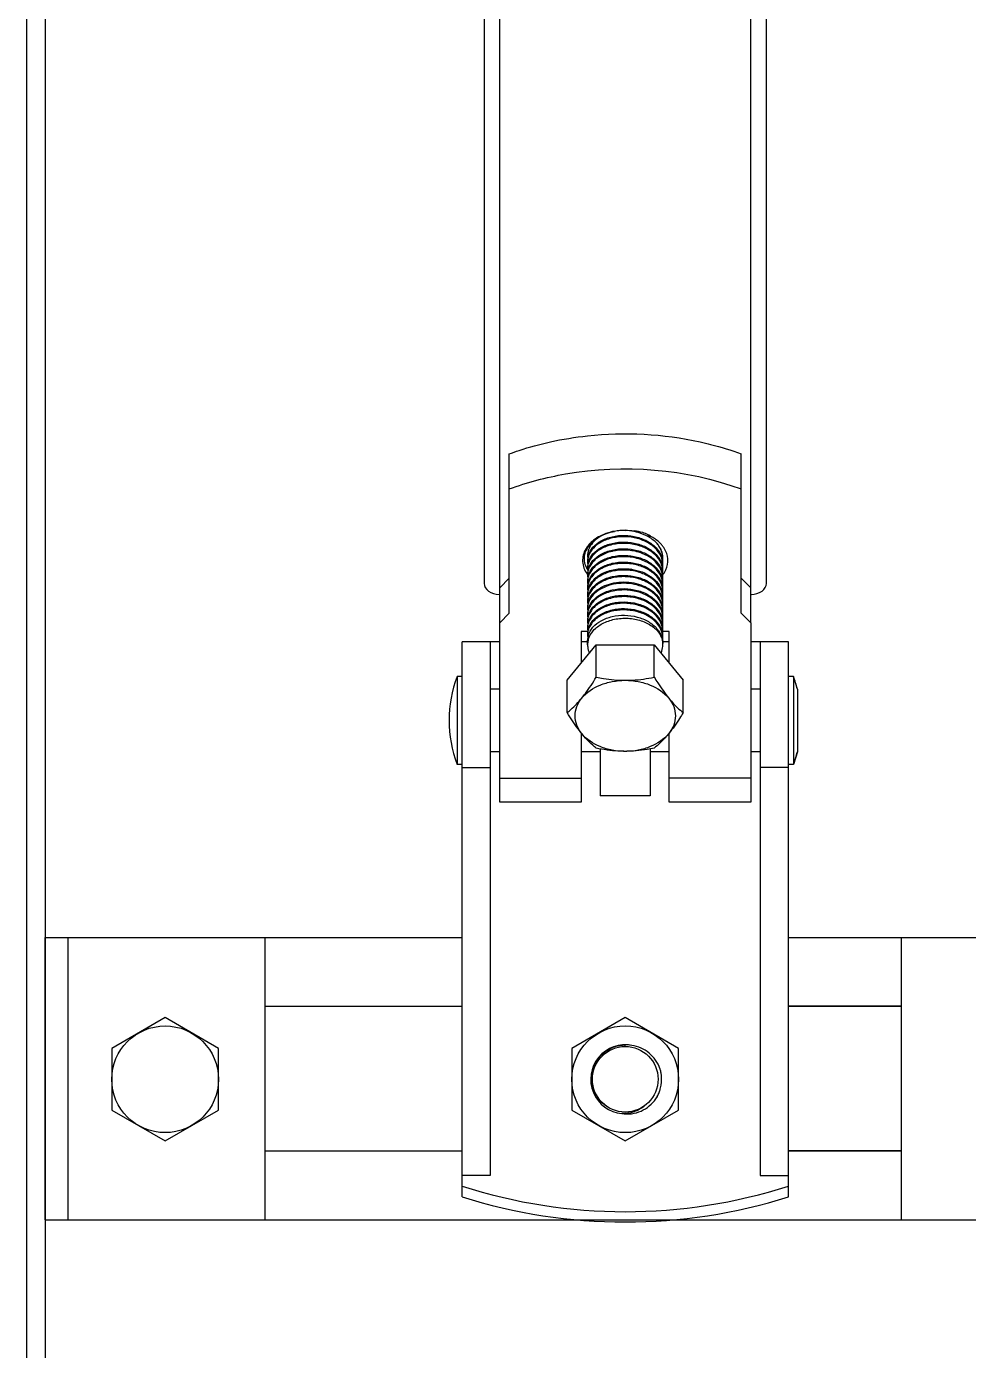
# Model space of a CAD drawing. Extents: x 69728788 to 150676229, y 20327566 to 43663798.
# Drawn here: x 75469016 to 75469700, y 20746596 to 20747557 of the extents above; entities that cross this region are included whole.
import ezdxf

# ---------------------------------------------------------------- set-up
doc = ezdxf.new("R2010")
doc.units = 0
doc.header["$LTSCALE"] = 1000
doc.header["$MEASUREMENT"] = 0
doc.layers.get('0').update_dxf_attribs({"linetype": 'CONTINUOUS'})
doc.layers.add('02___PRT_ALL_AXES', color=7, linetype='CONTINUOUS')
doc.layers.add('03___PRT_ALL_CURVES', color=7, linetype='CONTINUOUS')

msp = doc.modelspace()

# ---------------------------------------------------------------- linework, layer by layer
at = {"color": 0, "linetype": 'Continuous'}
for p, q in [((75469348.35, 20750019.67), (75469348.35, 20747153.24)), ((75469553.38, 20747153.24), (75469553.38, 20750019.67)), ((75469359.74, 20747150.1), (75469359.74, 20749970.21)), ((75469541.99, 20747150.1), (75469541.99, 20749970.21)), ((75469468.81, 20747187.94), (75469466.93, 20747187.41)), ((75469466.93, 20747187.41), (75469469.08, 20747187.57)), ((75469469.25, 20747187.74), (75469469.08, 20747187.57)), ((75469477.51, 20747175.89), (75469477.5, 20747175.93)), ((75469359.74, 20746994.54), (75469359.74, 20747124.65)), ((75469541.99, 20747124.65), (75469541.99, 20746994.54)), ((75469332.41, 20746707.88), (75469332.41, 20747110.72)), ((75469359.74, 20747110.72), (75469332.41, 20747110.72)), ((75469352.91, 20747110.72), (75469352.91, 20746723.45)), ((75469418.97, 20747118.3), (75469418.97, 20747095.34)), ((75469423.53, 20747110.72), (75469418.97, 20747110.72)), ((75469423.53, 20747108.63), (75469423.53, 20747111.95)), ((75469477.74, 20747113.21), (75469478.2, 20747113.4)), ((75469478.2, 20747109.53), (75469478.2, 20747113.4)), ((75469482.76, 20747110.72), (75469478.2, 20747110.72)), ((75469482.76, 20747095.34), (75469482.76, 20747118.3)), ((75469569.33, 20747110.72), (75469541.99, 20747110.72)), ((75469548.82, 20747110.72), (75469548.82, 20746723.45)), ((75469569.33, 20746707.88), (75469569.33, 20747110.72)), ((75469408.78, 20747082.86), (75469429.82, 20747108.63)), ((75469429.82, 20747108.63), (75469471.91, 20747108.63)), ((75469471.91, 20747108.63), (75469492.96, 20747082.86)), ((75469332.41, 20747085.66), (75469328.76, 20747085.66)), ((75469572.97, 20747085.66), (75469569.33, 20747085.66)), ((75469359.74, 20747076.55), (75469352.91, 20747076.55)), ((75469548.82, 20747076.55), (75469541.99, 20747076.55)), ((75469418.97, 20747044.61), (75469418.97, 20746994.54)), ((75469482.76, 20746994.54), (75469482.76, 20747044.61)), ((75469432.64, 20747033.09), (75469432.64, 20746999.09)), ((75469469.09, 20747033.09), (75469469.09, 20746999.09)), ((75469332.41, 20747021.88), (75469328.76, 20747021.88)), ((75469332.41, 20747019.49), (75469352.91, 20747019.49)), ((75469569.33, 20747019.49), (75469548.82, 20747019.49)), ((75469572.97, 20747021.88), (75469569.33, 20747021.88)), ((75469359.74, 20747011.88), (75469418.97, 20747011.88)), ((75469541.99, 20747011.88), (75469482.76, 20747011.88)), ((75469469.09, 20746999.09), (75469432.64, 20746999.09)), ((75469418.97, 20746994.54), (75469359.74, 20746994.54)), ((75469541.99, 20746994.54), (75469482.76, 20746994.54)), ((75469029.8, 20746691.22), (75469029.8, 20746896.23)), ((75469046.41, 20746691.22), (75469046.41, 20746896.23)), ((75469189.53, 20746691.22), (75469189.53, 20746896.23)), ((75469450.87, 20746817.12), (75469450.87, 20746818.26)), ((75469476, 20746801.43), (75469475.99, 20746801.47)), ((75469476.09, 20746801.03), (75469476.08, 20746801.07)), ((75469352.91, 20746723.45), (75469332.41, 20746723.45)), ((75469548.82, 20746723.45), (75469569.33, 20746723.45))]:
    msp.add_line(p, q, dxfattribs=at)
at = {"color": 7, "linetype": 'Continuous'}
for p, q in [((75469016.14, 20749525.66), (75469016.14, 20745885.79)), ((75469029.8, 20749525.66), (75469029.8, 20745885.79))]:
    msp.add_line(p, q, dxfattribs=at)
at = {"color": 0}
for p, q in [((75469029.8, 20746896.23), (75469332.41, 20746896.23)), ((75469569.33, 20746896.23), (75470168.99, 20746896.23)), ((75469651.13, 20746896.23), (75469651.13, 20746691.31)), ((75469189.53, 20746846.23), (75469332.41, 20746846.23)), ((75469651.13, 20746846.23), (75469569.25, 20746846.23)), ((75469569.33, 20746846.23), (75469651.13, 20746846.23)), ((75469189.53, 20746741.23), (75469332.41, 20746741.23)), ((75469651.13, 20746741.23), (75469569.25, 20746741.23)), ((75469569.33, 20746741.23), (75469651.13, 20746741.23)), ((75469029.8, 20746691.22), (75470168.99, 20746691.31))]:
    msp.add_line(p, q, dxfattribs=at)
at = {"color": 0, "linetype": 'Continuous'}
msp.add_circle((75469450.87, 20746793.28), 23.84, dxfattribs=at)
for centre, radius, start, end in [((75469449.06, 20747156.53), 34.94, 110.81103, 111.98188), ((75469449.28, 20747155.96), 35.55, 109.84853, 110.81117), ((75469450.03, 20747152.59), 39.08, 100.68737, 103.87841), ((75469451.07, 20747148.68), 43.06, 92.78865, 95.62092), ((75469449.77, 20747153.41), 38.2, 91.1709, 94.36037), ((75469450.78, 20747145.81), 45.9, 92.18133, 94.23085), ((75469451.07, 20747148.71), 43.04, 90.26965, 92.79112), ((75469449.78, 20747152.99), 38.62, 88.39808, 91.17002), ((75469450.86, 20747143.67), 48.04, 89.99224, 92.18143), ((75469449.8, 20747153.25), 38.36, 78.81017, 88.42548), ((75469452.82, 20747155.48), 36.21, 66.09018, 69.39384), ((75469454.16, 20747162.5), 27.99, 59.48516, 62.80559), ((75469453.58, 20747157.21), 34.32, 63.04309, 66.09035), ((75469454.06, 20747158.17), 33.24, 62.80856, 63.02845), ((75469438.59, 20747168.65), 18.95, 149.24775, 149.84651), ((75469438.92, 20747168.45), 19.33, 147.17944, 149.24276), ((75469439.27, 20747168.23), 19.74, 146.44231, 147.184), ((75469439.54, 20747168.05), 20.07, 145.05053, 146.44049), ((75469438.13, 20747170.21), 17.09, 150.96874, 153.24457), ((75469439.82, 20747167.86), 20.4, 144.3244, 145.0523), ((75469440.92, 20747167.03), 21.79, 136.88563, 144.24924), ((75469437.27, 20747173.2), 13.77, 159.46306, 161.8459), ((75469437.72, 20747173.03), 14.25, 154.35513, 159.44526), ((75469442.14, 20747165.93), 23.43, 135.03932, 136.94896), ((75469441.08, 20747168.19), 20.68, 139.07237, 140.19888), ((75469441.52, 20747167.81), 21.26, 136.7553, 139.06681), ((75469443, 20747165.05), 24.66, 131.04474, 135.01882), ((75469454.54, 20747163.16), 27.24, 59.10175, 59.47215), ((75469459.25, 20747169.51), 19.4, 32.72664, 38.52351), ((75469460.51, 20747170.32), 17.91, 26.76335, 32.72288), ((75469462.1, 20747170.95), 16.26, 24.62832, 30.97104), ((75469461.76, 20747170.95), 16.51, 17.56696, 26.78187), ((75469461.01, 20747167.17), 21.54, 38.04663, 39.87352), ((75469461.58, 20747167.61), 20.83, 35.77947, 38.04888), ((75469462.57, 20747168.31), 19.61, 29.28109, 35.81545), ((75469463.63, 20747168.92), 18.39, 25.62918, 29.24531), ((75469436.15, 20747173.47), 12.62, 177.23425, 180.00699), ((75469436.25, 20747173.47), 12.72, 180.02495, 188.67693), ((75469436.23, 20747169.93), 12.7, 171.17887, 179.97394), ((75469436.13, 20747168.97), 12.6, 175.66047, 179.99529), ((75469436.23, 20747168.98), 12.7, 180.02613, 188.82832), ((75469436.18, 20747173.47), 12.65, 173.38303, 177.23238), ((75469436.39, 20747173.83), 12.86, 188.55622, 188.80434), ((75469436.6, 20747169.87), 13.07, 164.6265, 171.17252), ((75469436.59, 20747165.04), 13.07, 164.64129, 171.18392), ((75469436.85, 20747169.81), 13.33, 163.5915, 164.63979), ((75469436.84, 20747164.97), 13.33, 163.59217, 164.65453), ((75469462.91, 20747171.33), 15.36, 21.18325, 24.59039), ((75469463.4, 20747171.52), 14.83, 16.32634, 21.1888), ((75469462.35, 20747166.32), 15.88, 17.47897, 18.78163), ((75469462.55, 20747167.35), 15.68, 15.55115, 17.49487), ((75469462.81, 20747166.46), 15.41, 9.38153, 17.50204), ((75469462.51, 20747171.2), 15.72, 16.3677, 17.34776), ((75469462.69, 20747171.26), 15.53, 14.1805, 16.36999), ((75469463.9, 20747171.67), 14.31, 11.41669, 16.32182), ((75469462.74, 20747167.4), 15.48, 14.17856, 15.54972), ((75469462.86, 20747171.3), 15.35, 12.65644, 14.17814), ((75469463, 20747167.47), 15.21, 7.53476, 14.18881), ((75469463, 20747171.33), 15.2, 9.3904, 12.65872), ((75469464.21, 20747171.74), 13.99, 9.17982, 11.4044), ((75469463.23, 20747171.37), 14.97, 3.718, 9.39356), ((75469463.23, 20747166.54), 14.97, 3.71715, 9.3539), ((75469464.38, 20747171.76), 13.82, 5.80848, 9.17972), ((75469463.27, 20747171.4), 14.93, 352.48447, 355.64654), ((75469463.35, 20747167.52), 14.86, 0.01723, 7.52684), ((75469464.48, 20747171.77), 13.73, 2.4067, 5.80641), ((75469463.4, 20747171.39), 14.81, 355.64808, 358.28364), ((75469463.4, 20747171.38), 14.81, 2.42629, 3.70791), ((75469463.44, 20747171.38), 14.76, 1.49721, 2.42608), ((75469463.47, 20747171.39), 14.73, 0.71743, 1.49713), ((75469463.5, 20747171.39), 14.71, 0.0001, 0.7174), ((75469463.48, 20747171.39), 14.73, 358.28484, 359.99939), ((75469437.67, 20747171.85), 16.59, 205.22932, 208.38885), ((75469438.14, 20747172.11), 17.13, 208.38731, 211.08741), ((75469439.93, 20747171.9), 20.54, 215.17851, 216.27363), ((75469438.48, 20747172.31), 17.53, 211.08207, 212.10468), ((75469436.23, 20747165.1), 12.7, 171.19029, 179.97405), ((75469436.13, 20747164.14), 12.6, 175.66055, 179.99529), ((75469436.24, 20747164.14), 12.71, 180.02715, 189.05714), ((75469436.22, 20747160.27), 12.69, 171.42548, 179.97573), ((75469436.13, 20747159.3), 12.6, 175.66075, 179.99529), ((75469436.23, 20747159.31), 12.7, 180.02622, 188.83896), ((75469436.59, 20747160.21), 13.06, 164.62964, 171.41693), ((75469436.6, 20747155.37), 13.07, 164.60619, 171.19395), ((75469436.85, 20747160.14), 13.33, 163.59328, 164.64379), ((75469436.85, 20747155.31), 13.33, 163.59561, 164.6197), ((75469449.86, 20747125.93), 37.98, 81.45169, 82.38798), ((75469462.62, 20747162.54), 15.6, 14.29025, 17.4841), ((75469462.62, 20747157.71), 15.6, 14.2685, 17.4865), ((75469462.81, 20747156.79), 15.41, 9.39486, 17.50911), ((75469462.98, 20747161.67), 15.23, 3.78453, 16.70193), ((75469463, 20747162.64), 15.2, 7.25657, 14.29595), ((75469463, 20747157.8), 15.21, 7.50699, 14.2733), ((75469463.23, 20747156.87), 14.97, 3.71758, 9.36715), ((75469463.28, 20747166.56), 14.92, 352.20782, 356.44923), ((75469463.35, 20747161.73), 14.86, 352.44873, 359.98265), ((75469462.15, 20747171.65), 20.11, 322.39303, 328.59947), ((75469463.35, 20747157.85), 14.85, 0.01707, 7.4983), ((75469463.36, 20747162.68), 14.85, 0.01573, 7.24578), ((75469463.44, 20747166.55), 14.76, 356.45237, 3.70923), ((75469463.44, 20747161.72), 14.76, 0.00333, 3.70936), ((75469436.23, 20747155.43), 12.7, 171.20066, 179.97411), ((75469436.13, 20747154.47), 12.6, 175.66115, 179.99528), ((75469436.23, 20747154.48), 12.7, 180.02628, 188.85867), ((75469436.23, 20747150.6), 12.7, 171.22019, 179.97423), ((75469436.14, 20747149.64), 12.61, 175.65442, 179.99545), ((75469436.22, 20747149.64), 12.69, 180.02405, 188.55059), ((75469436.6, 20747150.54), 13.07, 164.55369, 171.21295), ((75469436.64, 20747145.7), 13.11, 163.52874, 170.90564), ((75469436.85, 20747150.48), 13.33, 163.59906, 164.5676), ((75469462.62, 20747152.87), 15.6, 14.22957, 17.4913), ((75469462.8, 20747151.96), 15.41, 9.40433, 17.51198), ((75469462.62, 20747148.04), 15.6, 14.23073, 17.49416), ((75469463, 20747152.97), 15.21, 7.52111, 14.23398), ((75469463, 20747148.14), 15.21, 7.52477, 14.23512), ((75469463.23, 20747152.04), 14.97, 3.71771, 9.37665), ((75469463.35, 20747156.89), 14.86, 352.46333, 359.98269), ((75469463.35, 20747153.02), 14.85, 0.01713, 7.51277), ((75469463.35, 20747152.06), 14.86, 352.46718, 359.98273), ((75469463.35, 20747148.19), 14.85, 0.01715, 7.51646), ((75469463.44, 20747156.89), 14.76, 0.00333, 3.70961), ((75469463.44, 20747152.05), 14.76, 0.00333, 3.70972), ((75469359.75, 20747161.17), 15.99, 268.36661, 269.99894), ((75469436.24, 20747145.77), 12.71, 170.92004, 179.97281), ((75469436.13, 20747144.81), 12.6, 175.66035, 179.99527), ((75469436.23, 20747144.81), 12.7, 180.02593, 188.80891), ((75469436.23, 20747140.94), 12.7, 171.17046, 179.97385), ((75469436.13, 20747139.97), 12.6, 175.66047, 179.9953), ((75469436.23, 20747139.98), 12.7, 180.02607, 188.82205), ((75469436.6, 20747140.88), 13.07, 164.6442, 171.16434), ((75469436.59, 20747136.04), 13.07, 164.65333, 171.17782), ((75469436.85, 20747140.81), 13.33, 163.5895, 164.65735), ((75469436.84, 20747135.98), 13.33, 163.59542, 164.6665), ((75469462.6, 20747143.2), 15.62, 14.25019, 17.54844), ((75469462.8, 20747142.3), 15.41, 9.39467, 17.51294), ((75469462.62, 20747138.38), 15.6, 14.2314, 17.49513), ((75469462.8, 20747137.46), 15.41, 9.42825, 17.51762), ((75469463, 20747143.3), 15.2, 7.71926, 14.25406), ((75469463, 20747138.47), 15.21, 7.53176, 14.23578), ((75469463.23, 20747137.54), 14.97, 3.71809, 9.40074), ((75469463.23, 20747142.37), 14.97, 3.71763, 9.36696), ((75469463.34, 20747143.35), 14.86, 0.01767, 7.71176), ((75469463.35, 20747147.23), 14.85, 352.66771, 359.98383), ((75469463.35, 20747142.4), 14.86, 352.47388, 359.98278), ((75469463.35, 20747138.52), 14.86, 0.01722, 7.52353), ((75469463.43, 20747147.22), 14.77, 0.00321, 3.71338), ((75469463.44, 20747142.39), 14.76, 0.00334, 3.70966), ((75469541.99, 20747161.17), 15.99, 270.00106, 271.63339), ((75469436.23, 20747136.1), 12.7, 171.18411, 179.97405), ((75469436.13, 20747135.14), 12.6, 175.6601, 179.9953), ((75469436.23, 20747135.15), 12.7, 180.02576, 188.77823), ((75469436.23, 20747131.27), 12.7, 171.13974, 179.97371), ((75469436.13, 20747130.31), 12.6, 175.66008, 179.99528), ((75469436.24, 20747130.32), 12.71, 180.02672, 189.02356), ((75469436.59, 20747126.38), 13.06, 164.68388, 171.38416), ((75469436.59, 20747131.21), 13.07, 164.6922, 171.13413), ((75469436.84, 20747131.15), 13.33, 163.59181, 164.70497), ((75469436.84, 20747126.31), 13.33, 163.59038, 164.69758), ((75469462.62, 20747133.54), 15.6, 14.233, 17.49983), ((75469462.8, 20747132.63), 15.41, 9.42179, 17.51713), ((75469462.62, 20747128.71), 15.6, 14.23275, 17.49933), ((75469463, 20747133.64), 15.21, 7.5405, 14.23735), ((75469463, 20747128.81), 15.21, 7.6098, 14.23692), ((75469463.23, 20747132.71), 14.97, 3.71809, 9.39425), ((75469463.35, 20747128.86), 14.86, 0.01768, 7.60219), ((75469463.35, 20747137.56), 14.86, 352.48309, 359.98285), ((75469463.35, 20747133.69), 14.86, 0.01727, 7.53234), ((75469463.35, 20747132.73), 14.85, 352.55109, 359.98304), ((75469463.44, 20747137.56), 14.76, 0.00334, 3.71), ((75469463.44, 20747132.72), 14.76, 0.00335, 3.71002), ((75469436.23, 20747126.44), 12.69, 171.39201, 179.97549), ((75469436.13, 20747125.48), 12.6, 175.66009, 179.99526), ((75469436.23, 20747125.48), 12.7, 180.02592, 188.80493), ((75469436.23, 20747121.61), 12.7, 171.16669, 179.97381), ((75469436.13, 20747120.64), 12.6, 175.66011, 179.99527), ((75469436.23, 20747120.65), 12.7, 180.02595, 188.80919), ((75469436.59, 20747121.55), 13.07, 164.67116, 171.16081), ((75469436.59, 20747116.71), 13.07, 164.67324, 171.16521), ((75469436.84, 20747121.48), 13.33, 163.58844, 164.68414), ((75469436.84, 20747116.65), 13.33, 163.58792, 164.68621), ((75469462.62, 20747123.88), 15.6, 14.23231, 17.49848), ((75469462.8, 20747122.97), 15.41, 9.43802, 17.5133), ((75469462.62, 20747119.05), 15.6, 14.23077, 17.49551), ((75469462.8, 20747118.13), 15.41, 9.44465, 17.50834), ((75469463, 20747123.97), 15.21, 7.5487, 14.23665), ((75469463, 20747119.14), 15.21, 7.56584, 14.23505), ((75469463.23, 20747123.04), 14.97, 3.71811, 9.41057), ((75469463.23, 20747118.21), 14.97, 3.7179, 9.41734), ((75469463.35, 20747127.9), 14.85, 352.49115, 359.98289), ((75469463.35, 20747124.02), 14.86, 0.01732, 7.54062), ((75469463.35, 20747123.07), 14.85, 352.50826, 359.98296), ((75469463.35, 20747119.19), 14.86, 0.01735, 7.55784), ((75469463.44, 20747127.89), 14.76, 0.00335, 3.71002), ((75469463.44, 20747123.06), 14.76, 0.00333, 3.70998), ((75469436.23, 20747116.77), 12.7, 171.17113, 179.97386), ((75469436.13, 20747115.81), 12.6, 175.66056, 179.99527), ((75469436.23, 20747115.82), 12.7, 180.02606, 188.82101), ((75469436.23, 20747111.94), 12.7, 171.18248, 179.97394), ((75469436.6, 20747111.88), 13.07, 164.62025, 171.17608), ((75469436.85, 20747111.82), 13.33, 163.59109, 164.63359), ((75469462.62, 20747114.21), 15.6, 14.22886, 17.49064), ((75469462.8, 20747113.3), 15.41, 9.40479, 17.51512), ((75469462.62, 20747109.38), 15.6, 14.20899, 17.4974), ((75469463, 20747114.31), 15.21, 7.53013, 14.23324), ((75469463.23, 20747113.38), 14.97, 3.71781, 9.37713), ((75469463.35, 20747118.23), 14.86, 352.47271, 359.98277), ((75469463.35, 20747114.36), 14.86, 0.01713, 7.52183), ((75469463.44, 20747118.23), 14.76, 0.00332, 3.70973), ((75469463.44, 20747113.39), 14.76, 0.00334, 3.70981), ((75469450.87, 20746793.28), 25.06, 78.79654, 264.42038), ((75469451.31, 20746793.19), 25.07, 79.83762, 91.01799), ((75469450.9, 20746793.29), 26.39, 15.60939, 17.97005), ((75469451.31, 20746792.13), 26.33, 18.27893, 19.74862), ((75469450.88, 20746793.29), 26.4, 12.93275, 15.60737), ((75469450.83, 20746793.28), 26.46, 9.59956, 12.93319), ((75469450.87, 20746793.28), 26.42, 4.13284, 9.59731), ((75469450.84, 20746793.29), 26.45, 354.73036, 1.07953), ((75469450.86, 20746793.28), 26.43, 1.08353, 4.13147), ((75469450.86, 20746793.29), 26.43, 335.35893, 341.87879), ((75469450.87, 20746793.28), 26.41, 341.87993, 344.01676), ((75469450.83, 20746793.29), 26.46, 344.02254, 352.56844), ((75469450.87, 20746793.28), 26.41, 352.57533, 354.72927), ((75469450.86, 20746793.29), 26.43, 327.61118, 331.91746), ((75469450.87, 20746793.28), 26.42, 327.61087, 331.5117), ((75469450.84, 20746793.3), 26.45, 331.91585, 335.35374), ((75469450.87, 20747084.42), 387.27, 252.18874, 287.81126), ((75469450.87, 20747084.42), 394.73, 252.53641, 287.46359)]:
    msp.add_arc(centre, radius, start, end, dxfattribs=at)
for points, knots in [([(75469424.06, 20747173.57), (75469424.69, 20747175.72), (75469427.24, 20747179.97), (75469433.46, 20747184.62), (75469441.48, 20747187.53), (75469450.48, 20747188.43), (75469459.53, 20747187.2), (75469467.69, 20747183.93), (75469474.09, 20747178.88), (75469476.77, 20747174.36), (75469477.5, 20747172.06)], [0, 0, 0, 0, 0.1028, 0.219575, 0.350436, 0.490257, 0.631411, 0.766198, 0.889253, 1, 1, 1, 1]), ([(75469435.99, 20747188.92), (75469434.72, 20747188.38), (75469430.29, 20747186.14), (75469426.43, 20747182.45), (75469424.87, 20747179.2)], [0, 0, 0, 0, 0.276321, 1, 1, 1, 1]), ([(75469426.03, 20747182.37), (75469426.68, 20747183.05), (75469429.6, 20747185.78), (75469433.16, 20747187.79), (75469435.98, 20747188.93)], [0, 0, 0, 0, 0.235806, 1, 1, 1, 1]), ([(75469440.66, 20747190.53), (75469439.33, 20747190.2), (75469434.37, 20747188.7), (75469429.68, 20747186.15), (75469426.81, 20747183.65)], [0, 0, 0, 0, 0.264636, 1, 1, 1, 1]), ([(75469466.95, 20747187.4), (75469466.22, 20747187.81), (75469463.13, 20747189.34), (75469459.8, 20747190.37), (75469457.25, 20747190.87)], [0, 0, 0, 0, 0.242859, 1, 1, 1, 1]), ([(75469465.56, 20747189.37), (75469464.91, 20747189.62), (75469462.24, 20747190.53), (75469459.48, 20747191.16), (75469457.37, 20747191.48)], [0, 0, 0, 0, 0.245442, 1, 1, 1, 1]), ([(75469477.54, 20747180.98), (75469477, 20747181.64), (75469474.54, 20747184.26), (75469471.51, 20747186.32), (75469469.08, 20747187.57)], [0, 0, 0, 0, 0.237518, 1, 1, 1, 1]), ([(75469422.21, 20747178.17), (75469420.64, 20747175.46), (75469418.85, 20747168.94), (75469421.31, 20747162.67), (75469423.14, 20747160.07)], [0, 0, 0, 0, 0.496414, 1, 1, 1, 1]), ([(75469477.56, 20747166.05), (75469476.83, 20747168.49), (75469473.97, 20747173.29), (75469467.06, 20747178.53), (75469458.29, 20747181.75), (75469448.67, 20747182.66), (75469439.31, 20747181.22), (75469431.29, 20747177.61), (75469426.32, 20747172.87), (75469424.14, 20747168.48), (75469423.65, 20747166.21), (75469423.57, 20747165.09)], [0, 0, 0, 0, 0.111989, 0.237167, 0.374547, 0.517663, 0.657661, 0.786312, 0.89922, 0.950664, 1, 1, 1, 1]), ([(75469424.06, 20747168.74), (75469424.69, 20747170.89), (75469427.24, 20747175.14), (75469433.46, 20747179.78), (75469441.48, 20747182.7), (75469450.49, 20747183.59), (75469459.54, 20747182.37), (75469467.69, 20747179.09), (75469474.09, 20747174.04), (75469476.77, 20747169.52), (75469477.5, 20747167.23)], [0, 0, 0, 0, 0.102802, 0.219579, 0.350445, 0.490271, 0.631419, 0.766196, 0.889248, 1, 1, 1, 1]), ([(75469424.06, 20747163.91), (75469424.69, 20747166.05), (75469427.24, 20747170.31), (75469433.46, 20747174.95), (75469441.48, 20747177.87), (75469450.49, 20747178.76), (75469459.54, 20747177.53), (75469467.69, 20747174.26), (75469474.09, 20747169.21), (75469476.77, 20747164.69), (75469477.5, 20747162.39)], [0, 0, 0, 0, 0.102803, 0.219579, 0.350445, 0.490272, 0.63142, 0.766197, 0.889249, 1, 1, 1, 1]), ([(75469477.39, 20747171.44), (75469476.62, 20747173.69), (75469473.9, 20747178.09), (75469467.57, 20747183.01), (75469459.55, 20747186.22), (75469450.66, 20747187.44), (75469441.79, 20747186.62), (75469433.85, 20747183.84), (75469427.61, 20747179.37), (75469424.95, 20747175.25), (75469424.23, 20747173.15)], [0, 0, 0, 0, 0.110828, 0.23379, 0.368184, 0.508826, 0.648319, 0.779281, 0.896604, 1, 1, 1, 1]), ([(75469476.04, 20747179.32), (75469475.62, 20747180.02), (75469473.6, 20747182.89), (75469470.82, 20747185.16), (75469468.53, 20747186.53)], [0, 0, 0, 0, 0.235801, 1, 1, 1, 1]), ([(75469422.65, 20747164.78), (75469421.97, 20747166.23), (75469421.04, 20747169.31), (75469421.19, 20747172.54), (75469421.51, 20747174.07)], [0, 0, 0, 0, 0.504975, 1, 1, 1, 1]), ([(75469477.5, 20747161.43), (75469476.73, 20747163.86), (75469473.82, 20747168.62), (75469466.88, 20747173.79), (75469458.11, 20747176.95), (75469448.52, 20747177.82), (75469439.21, 20747176.35), (75469431.23, 20747172.73), (75469426.3, 20747168.01), (75469424.13, 20747163.63), (75469423.65, 20747161.37), (75469423.57, 20747160.26)], [0, 0, 0, 0, 0.112247, 0.237701, 0.375218, 0.518283, 0.658097, 0.786535, 0.899295, 0.950694, 1, 1, 1, 1]), ([(75469424.23, 20747173.15), (75469424.14, 20747172.89), (75469423.82, 20747171.84), (75469423.63, 20747170.74), (75469423.57, 20747169.92)], [0, 0, 0, 0, 0.252986, 1, 1, 1, 1]), ([(75469477.5, 20747156.6), (75469476.73, 20747159.02), (75469473.82, 20747163.79), (75469466.88, 20747168.95), (75469458.11, 20747172.12), (75469448.52, 20747172.99), (75469439.21, 20747171.52), (75469431.23, 20747167.9), (75469426.3, 20747163.17), (75469424.13, 20747158.8), (75469423.65, 20747156.54), (75469423.57, 20747155.42)], [0, 0, 0, 0, 0.112246, 0.2377, 0.375215, 0.518278, 0.658091, 0.78653, 0.899293, 0.950693, 1, 1, 1, 1]), ([(75469424.06, 20747159.07), (75469424.69, 20747161.22), (75469427.24, 20747165.48), (75469433.46, 20747170.12), (75469441.48, 20747173.03), (75469450.48, 20747173.93), (75469459.53, 20747172.7), (75469467.69, 20747169.43), (75469474.09, 20747164.38), (75469476.77, 20747159.86), (75469477.5, 20747157.56)], [0, 0, 0, 0, 0.102804, 0.219579, 0.350435, 0.490256, 0.631409, 0.766198, 0.88925, 1, 1, 1, 1]), ([(75469424.06, 20747154.24), (75469424.69, 20747156.39), (75469427.24, 20747160.64), (75469433.46, 20747165.29), (75469441.48, 20747168.2), (75469450.48, 20747169.1), (75469459.53, 20747167.87), (75469467.69, 20747164.6), (75469474.09, 20747159.55), (75469476.77, 20747155.03), (75469477.5, 20747152.73)], [0, 0, 0, 0, 0.102805, 0.219582, 0.350438, 0.49026, 0.63141, 0.766198, 0.889251, 1, 1, 1, 1]), ([(75469479.32, 20747161.17), (75469480.74, 20747163.5), (75469482.59, 20747168.88), (75469481.37, 20747174.45), (75469480.21, 20747176.88)], [0, 0, 0, 0, 0.503467, 1, 1, 1, 1]), ([(75469455.51, 20747167.35), (75469451.73, 20747167.92), (75469444.2, 20747167.93), (75469435.38, 20747165.25), (75469429.69, 20747161.56), (75469426.47, 20747158.3), (75469424.31, 20747154.61), (75469423.67, 20747151.91), (75469423.57, 20747150.59)], [0, 0, 0, 0, 0.287626, 0.558153, 0.68143, 0.795158, 0.900367, 1, 1, 1, 1]), ([(75469477.5, 20747146.93), (75469476.73, 20747149.36), (75469473.82, 20747154.12), (75469466.88, 20747159.29), (75469458.11, 20747162.45), (75469448.52, 20747163.32), (75469439.21, 20747161.85), (75469431.23, 20747158.24), (75469426.3, 20747153.51), (75469424.13, 20747149.14), (75469423.65, 20747146.87), (75469423.57, 20747145.76)], [0, 0, 0, 0, 0.112245, 0.237701, 0.375214, 0.518277, 0.6581, 0.786541, 0.899298, 0.950695, 1, 1, 1, 1]), ([(75469424.06, 20747149.42), (75469424.78, 20747151.83), (75469427.85, 20747156.61), (75469435.29, 20747161.44), (75469444.68, 20747164.03), (75469451.48, 20747164.03), (75469454.89, 20747163.57)], [0, 0, 0, 0, 0.20759, 0.44724, 0.716488, 1, 1, 1, 1]), ([(75469424.06, 20747144.58), (75469424.69, 20747146.72), (75469427.24, 20747150.98), (75469433.46, 20747155.62), (75469441.48, 20747158.54), (75469450.48, 20747159.43), (75469459.53, 20747158.2), (75469467.69, 20747154.93), (75469474.09, 20747149.88), (75469476.77, 20747145.36), (75469477.5, 20747143.07)], [0, 0, 0, 0, 0.1028, 0.219577, 0.35044, 0.490268, 0.631416, 0.766199, 0.889253, 1, 1, 1, 1]), ([(75469478.17, 20747148.18), (75469478.02, 20747150.48), (75469476.53, 20747155.25), (75469471.4, 20747161.1), (75469464.14, 20747165.36), (75469458.48, 20747166.9), (75469455.51, 20747167.35)], [0, 0, 0, 0, 0.21682, 0.453957, 0.717085, 1, 1, 1, 1]), ([(75469455.51, 20747163.48), (75469458.09, 20747163.1), (75469463.05, 20747161.82), (75469469.64, 20747158.42), (75469474.72, 20747153.77), (75469476.87, 20747149.89), (75469477.49, 20747147.91)], [0, 0, 0, 0, 0.277616, 0.53967, 0.780154, 1, 1, 1, 1]), ([(75469348.35, 20747153.24), (75469348.35, 20747151.1), (75469351.56, 20747146.42), (75469356.58, 20747145.27), (75469359.29, 20747145.19)], [0, 0, 0, 0, 0.440911, 1, 1, 1, 1]), ([(75469477.5, 20747142.1), (75469476.73, 20747144.53), (75469473.82, 20747149.29), (75469466.88, 20747154.46), (75469458.11, 20747157.62), (75469448.52, 20747158.49), (75469439.21, 20747157.02), (75469431.23, 20747153.4), (75469426.3, 20747148.68), (75469424.13, 20747144.3), (75469423.65, 20747142.04), (75469423.57, 20747140.93)], [0, 0, 0, 0, 0.112246, 0.237704, 0.375214, 0.518276, 0.658095, 0.786533, 0.899295, 0.950695, 1, 1, 1, 1]), ([(75469469.35, 20747147.61), (75469465.33, 20747150.37), (75469455.61, 20747153.83), (75469442.99, 20747153.3), (75469433.93, 20747149.93), (75469428.52, 20747146.23), (75469424.8, 20747141.54), (75469423.7, 20747137.87), (75469423.57, 20747136.09)], [0, 0, 0, 0, 0.268159, 0.54642, 0.676791, 0.795592, 0.902183, 1, 1, 1, 1]), ([(75469424.06, 20747139.74), (75469424.55, 20747141.42), (75469426.3, 20747144.74), (75469430.54, 20747148.8), (75469436.15, 20747151.89), (75469445.06, 20747154.5), (75469457.02, 20747154.46), (75469466.07, 20747150.93), (75469469.79, 20747148.26)], [0, 0, 0, 0, 0.09979, 0.209755, 0.331258, 0.462623, 0.737838, 1, 1, 1, 1]), ([(75469424.06, 20747134.91), (75469424.69, 20747137.06), (75469427.24, 20747141.31), (75469433.46, 20747145.96), (75469441.48, 20747148.87), (75469450.48, 20747149.77), (75469459.53, 20747148.54), (75469467.69, 20747145.27), (75469474.09, 20747140.22), (75469476.77, 20747135.7), (75469477.5, 20747133.4)], [0, 0, 0, 0, 0.102803, 0.219582, 0.350439, 0.490263, 0.631412, 0.766193, 0.88925, 1, 1, 1, 1]), ([(75469542.45, 20747145.19), (75469545.16, 20747145.27), (75469550.18, 20747146.42), (75469553.38, 20747151.1), (75469553.38, 20747153.24)], [0, 0, 0, 0, 0.559089, 1, 1, 1, 1]), ([(75469478.17, 20747128.85), (75469478.09, 20747130.13), (75469477.58, 20747132.73), (75469475.19, 20747137.74), (75469469.76, 20747143.14), (75469461, 20747147.25), (75469450.96, 20747148.88), (75469440.91, 20747147.86), (75469432.15, 20747144.38), (75469426.63, 20747139.49), (75469424.19, 20747134.86), (75469423.66, 20747132.45), (75469423.57, 20747131.26)], [0, 0, 0, 0, 0.05375, 0.109471, 0.230247, 0.36521, 0.508721, 0.651183, 0.78291, 0.898103, 0.950221, 1, 1, 1, 1]), ([(75469477.5, 20747127.6), (75469476.73, 20747130.03), (75469473.82, 20747134.79), (75469466.88, 20747139.96), (75469458.11, 20747143.12), (75469448.52, 20747143.99), (75469439.21, 20747142.52), (75469431.23, 20747138.91), (75469426.3, 20747134.18), (75469424.13, 20747129.81), (75469423.65, 20747127.54), (75469423.57, 20747126.43)], [0, 0, 0, 0, 0.11225, 0.237708, 0.375218, 0.518284, 0.658099, 0.786539, 0.899299, 0.950695, 1, 1, 1, 1]), ([(75469424.06, 20747130.08), (75469424.69, 20747132.23), (75469427.24, 20747136.48), (75469433.46, 20747141.12), (75469441.48, 20747144.04), (75469450.48, 20747144.93), (75469459.53, 20747143.71), (75469467.69, 20747140.43), (75469474.09, 20747135.39), (75469476.77, 20747130.87), (75469477.5, 20747128.57)], [0, 0, 0, 0, 0.102803, 0.219581, 0.350439, 0.490263, 0.631413, 0.766193, 0.88925, 1, 1, 1, 1]), ([(75469424.06, 20747125.25), (75469424.69, 20747127.39), (75469427.24, 20747131.65), (75469433.46, 20747136.29), (75469441.48, 20747139.21), (75469450.48, 20747140.1), (75469459.53, 20747138.87), (75469467.69, 20747135.6), (75469474.09, 20747130.55), (75469476.77, 20747126.04), (75469477.5, 20747123.74)], [0, 0, 0, 0, 0.102802, 0.219581, 0.35044, 0.490262, 0.631413, 0.766193, 0.889249, 1, 1, 1, 1]), ([(75469477.5, 20747137.27), (75469476.86, 20747139.29), (75469474.64, 20747143.28), (75469471.26, 20747146.29), (75469469.35, 20747147.61)], [0, 0, 0, 0, 0.476952, 1, 1, 1, 1]), ([(75469469.79, 20747148.26), (75469471.61, 20747146.96), (75469474.79, 20747144.02), (75469476.88, 20747140.18), (75469477.5, 20747138.24)], [0, 0, 0, 0, 0.522085, 1, 1, 1, 1]), ([(75469477.5, 20747122.77), (75469476.73, 20747125.2), (75469473.82, 20747129.96), (75469466.88, 20747135.13), (75469458.11, 20747138.29), (75469448.52, 20747139.16), (75469439.21, 20747137.69), (75469431.23, 20747134.07), (75469426.3, 20747129.35), (75469424.13, 20747124.97), (75469423.65, 20747122.71), (75469423.57, 20747121.6)], [0, 0, 0, 0, 0.112251, 0.237706, 0.375218, 0.518284, 0.658099, 0.78654, 0.899299, 0.950695, 1, 1, 1, 1]), ([(75469477.5, 20747117.94), (75469476.73, 20747120.36), (75469473.82, 20747125.13), (75469466.88, 20747130.29), (75469458.11, 20747133.46), (75469448.52, 20747134.33), (75469439.21, 20747132.86), (75469431.23, 20747129.24), (75469426.3, 20747124.51), (75469424.13, 20747120.14), (75469423.65, 20747117.88), (75469423.57, 20747116.76)], [0, 0, 0, 0, 0.112246, 0.237702, 0.375218, 0.518285, 0.6581, 0.786541, 0.899298, 0.950694, 1, 1, 1, 1]), ([(75469424.06, 20747120.41), (75469424.69, 20747122.56), (75469427.24, 20747126.82), (75469433.46, 20747131.46), (75469441.48, 20747134.37), (75469450.49, 20747135.27), (75469459.54, 20747134.04), (75469467.69, 20747130.77), (75469474.09, 20747125.72), (75469476.77, 20747121.2), (75469477.5, 20747118.9)], [0, 0, 0, 0, 0.102801, 0.21958, 0.350441, 0.490262, 0.631414, 0.766194, 0.889248, 1, 1, 1, 1]), ([(75469424.06, 20747115.58), (75469424.69, 20747117.73), (75469427.24, 20747121.98), (75469433.46, 20747126.63), (75469441.48, 20747129.54), (75469450.48, 20747130.44), (75469459.53, 20747129.21), (75469467.69, 20747125.94), (75469474.09, 20747120.89), (75469476.77, 20747116.37), (75469477.5, 20747114.07)], [0, 0, 0, 0, 0.1028, 0.219576, 0.350438, 0.490259, 0.631413, 0.766198, 0.889253, 1, 1, 1, 1]), ([(75469436.86, 20746773.99), (75469434.77, 20746775.45), (75469431.04, 20746779.07), (75469427.45, 20746785.95), (75469426.19, 20746793.61), (75469427.38, 20746801.29), (75469430.87, 20746808.22), (75469436.33, 20746813.74), (75469443.21, 20746817.33), (75469448.32, 20746818.21), (75469450.87, 20746818.26)], [0, 0, 0, 0, 0.124979, 0.249964, 0.374956, 0.499953, 0.624956, 0.749965, 0.87498, 1, 1, 1, 1]), ([(75469476.08, 20746801.07), (75469475.3, 20746803.23), (75469473.16, 20746807.38), (75469468.43, 20746812.52), (75469462.5, 20746816.22), (75469458.01, 20746817.53), (75469455.74, 20746817.87)], [0, 0, 0, 0, 0.250036, 0.500043, 0.750031, 1, 1, 1, 1]), ([(75469448.43, 20746768.34), (75469450.77, 20746768), (75469455.56, 20746767.97), (75469462.46, 20746769.93), (75469468.57, 20746773.68), (75469471.82, 20746777.2), (75469473.18, 20746779.13)], [0, 0, 0, 0, 0.24997, 0.499961, 0.749971, 1, 1, 1, 1]), ([(75469464.88, 20746774), (75469462.63, 20746772.1), (75469457.36, 20746769.13), (75469451.38, 20746768.25), (75469448.43, 20746768.34)], [0, 0, 0, 0, 0.499904, 1, 1, 1, 1])]:
    msp.add_open_spline(points, degree=3, knots=knots, dxfattribs=at)
for points in [[(75469437.21, 20747189.4), (75469439.12, 20747190.09), (75469441.09, 20747190.62), (75469443.09, 20747191)], [(75469447.4, 20747191.59), (75469445.85, 20747191.48), (75469444.31, 20747191.28), (75469442.79, 20747190.99)], [(75469450.87, 20747191.72), (75469453.04, 20747191.81), (75469455.21, 20747191.71), (75469457.37, 20747191.48)], [(75469421.51, 20747174.07), (75469421.79, 20747175.4), (75469422.26, 20747176.7), (75469422.87, 20747177.91)], [(75469423.18, 20747178.51), (75469423.76, 20747179.54), (75469424.44, 20747180.52), (75469425.19, 20747181.42)], [(75469424.18, 20747177.5), (75469423.91, 20747176.66), (75469423.72, 20747175.8), (75469423.62, 20747174.92)], [(75469477.74, 20747113.21), (75469478.05, 20747112.01), (75469478.2, 20747110.77), (75469478.2, 20747109.53)]]:
    msp.add_open_spline(points, degree=3, dxfattribs=at)
at = {"layer": '02___PRT_ALL_AXES', "color": 0, "linetype": 'Continuous'}
for p, q in [((75469366.58, 20747131.55), (75469366.58, 20747247.2)), ((75469535.16, 20747131.55), (75469535.16, 20747247.2)), ((75469359.74, 20747150.1), (75469366.58, 20747157)), ((75469359.74, 20747124.65), (75469359.74, 20747150.1)), ((75469535.16, 20747157), (75469541.99, 20747150.1)), ((75469541.99, 20747124.65), (75469541.99, 20747150.1)), ((75469359.74, 20747124.65), (75469366.58, 20747131.55)), ((75469535.16, 20747131.55), (75469541.99, 20747124.65)), ((75469423.74, 20747118.3), (75469418.97, 20747118.3)), ((75469423.53, 20747108.63), (75469423.53, 20747111.95)), ((75469482.76, 20747118.3), (75469478.2, 20747118.3)), ((75469478.2, 20747109.53), (75469478.2, 20747113.4)), ((75469429.82, 20747085.16), (75469429.82, 20747108.63)), ((75469471.91, 20747085.16), (75469471.91, 20747108.63)), ((75469328.76, 20747085.66), (75469328.76, 20747021.88)), ((75469332.41, 20747085.66), (75469328.76, 20747085.66)), ((75469408.78, 20747059.39), (75469408.78, 20747082.86)), ((75469492.96, 20747059.39), (75469492.96, 20747082.86)), ((75469572.97, 20747085.66), (75469569.33, 20747085.66)), ((75469572.97, 20747085.66), (75469572.97, 20747021.88)), ((75469575.84, 20747076.55), (75469572.97, 20747085.66)), ((75469359.74, 20747076.55), (75469352.91, 20747076.55)), ((75469548.82, 20747076.55), (75469541.99, 20747076.55)), ((75469575.84, 20747076.55), (75469575.84, 20747030.99)), ((75469359.74, 20747030.99), (75469352.91, 20747030.99)), ((75469432.64, 20747030.99), (75469418.97, 20747030.99)), ((75469482.76, 20747030.99), (75469469.09, 20747030.99)), ((75469548.82, 20747030.99), (75469541.99, 20747030.99)), ((75469575.84, 20747030.99), (75469572.97, 20747021.88)), ((75469332.41, 20747021.88), (75469328.76, 20747021.88)), ((75469572.97, 20747021.88), (75469569.33, 20747021.88)), ((75469116.83, 20746838), (75469078.09, 20746815.64)), ((75469155.57, 20746815.64), (75469116.83, 20746838)), ((75469450.87, 20746838.02), (75469412.13, 20746815.65)), ((75469489.61, 20746815.65), (75469450.87, 20746838.02)), ((75469078.09, 20746815.64), (75469078.09, 20746770.9)), ((75469155.57, 20746770.9), (75469155.57, 20746815.64)), ((75469412.13, 20746815.65), (75469412.13, 20746770.92)), ((75469489.61, 20746770.92), (75469489.61, 20746815.65)), ((75469078.09, 20746770.9), (75469116.83, 20746748.53)), ((75469116.83, 20746748.53), (75469155.57, 20746770.9)), ((75469412.13, 20746770.92), (75469450.87, 20746748.55)), ((75469450.87, 20746748.55), (75469489.61, 20746770.92))]:
    msp.add_line(p, q, dxfattribs=at)
for centre in [(75469116.83, 20746793.27), (75469450.87, 20746793.28)]:
    msp.add_circle(centre, 38.74, dxfattribs=at)
for centre, radius, start, end in [((75469437.45, 20747108.61), 13.92, 166.38274, 179.92147), ((75469437.85, 20747108.52), 14.33, 164.29323, 166.41175), ((75469464.56, 20747108.63), 13.65, 0.0035, 3.71743), ((75469414.12, 20747053.77), 91.12, 159.51268, 200.48732), ((75469487.61, 20747053.77), 91.12, 14.47751, 20.48732), ((75469487.61, 20747053.77), 91.12, 339.51268, 345.52249)]:
    msp.add_arc(centre, radius, start, end, dxfattribs=at)
for points, knots in [([(75469366.58, 20747247.2), (75469368.99, 20747248.09), (75469378.81, 20747251.52), (75469388.88, 20747254.26), (75469396.53, 20747255.95)], [0, 0, 0, 0, 0.24669, 1, 1, 1, 1]), ([(75469396.53, 20747255.95), (75469405.39, 20747257.91), (75469441.33, 20747263.75), (75469478.53, 20747261.84), (75469505.2, 20747255.95)], [0, 0, 0, 0, 0.249292, 1, 1, 1, 1]), ([(75469505.2, 20747255.95), (75469507.78, 20747255.39), (75469517.9, 20747252.98), (75469527.86, 20747249.89), (75469535.16, 20747247.2)], [0, 0, 0, 0, 0.253167, 1, 1, 1, 1]), ([(75469366.58, 20747221.75), (75469379.82, 20747226.64), (75469434.88, 20747241.13), (75469495.08, 20747236.54), (75469535.16, 20747221.75)], [0, 0, 0, 0, 0.248287, 1, 1, 1, 1]), ([(75469424.06, 20747112.4), (75469424.73, 20747114.79), (75469427.52, 20747119.51), (75469434.41, 20747124.58), (75469443.2, 20747127.61), (75469452.9, 20747128.32), (75469462.36, 20747126.62), (75469470.47, 20747122.71), (75469475.45, 20747117.68), (75469477.63, 20747113.07), (75469478.1, 20747110.69), (75469478.18, 20747109.52)], [0, 0, 0, 0, 0.10787, 0.229941, 0.365588, 0.508322, 0.649135, 0.779671, 0.895471, 0.948703, 1, 1, 1, 1]), ([(75469423.53, 20747108.63), (75469423.53, 20747108.13), (75469423.64, 20747106.08), (75469424.22, 20747104.07), (75469424.86, 20747102.67)], [0, 0, 0, 0, 0.246881, 1, 1, 1, 1]), ([(75469476.87, 20747102.67), (75469477.09, 20747103.15), (75469477.85, 20747105.05), (75469478.2, 20747107.11), (75469478.2, 20747108.63)], [0, 0, 0, 0, 0.255771, 1, 1, 1, 1]), ([(75469419.3, 20747069.97), (75469420.22, 20747071.09), (75469424, 20747075.96), (75469427.36, 20747081.14), (75469429.82, 20747085.16)], [0, 0, 0, 0, 0.234887, 1, 1, 1, 1]), ([(75469419.3, 20747069.97), (75469422.75, 20747074.19), (75469430.25, 20747079.08), (75469441.47, 20747082.28), (75469447.71, 20747082.86), (75469450.87, 20747082.86)], [0, 0, 0, 0, 0.467191, 0.729101, 1, 1, 1, 1]), ([(75469429.82, 20747085.16), (75469431.54, 20747084.81), (75469438.48, 20747083.52), (75469445.56, 20747082.86), (75469450.87, 20747082.86)], [0, 0, 0, 0, 0.248025, 1, 1, 1, 1]), ([(75469450.87, 20747082.86), (75469452.65, 20747082.86), (75469459.71, 20747083.07), (75469466.73, 20747084.1), (75469471.91, 20747085.16)], [0, 0, 0, 0, 0.251885, 1, 1, 1, 1]), ([(75469450.87, 20747082.86), (75469454.03, 20747082.86), (75469460.26, 20747082.28), (75469471.48, 20747079.08), (75469478.99, 20747074.19), (75469482.43, 20747069.97)], [0, 0, 0, 0, 0.270899, 0.532809, 1, 1, 1, 1]), ([(75469471.91, 20747085.16), (75469472.76, 20747083.78), (75469476.03, 20747078.56), (75469479.56, 20747073.49), (75469482.43, 20747069.97)], [0, 0, 0, 0, 0.26296, 1, 1, 1, 1]), ([(75469408.78, 20747059.39), (75469409.66, 20747060.1), (75469413.44, 20747063.34), (75469416.87, 20747066.99), (75469419.3, 20747069.97)], [0, 0, 0, 0, 0.227749, 1, 1, 1, 1]), ([(75469419.3, 20747044.2), (75469417.78, 20747046.06), (75469415.32, 20747050.13), (75469413.98, 20747057.08), (75469415.32, 20747064.04), (75469417.78, 20747068.11), (75469419.3, 20747069.97)], [0, 0, 0, 0, 0.257484, 0.5, 0.742516, 1, 1, 1, 1]), ([(75469482.43, 20747069.97), (75469483.95, 20747068.11), (75469486.41, 20747064.04), (75469487.75, 20747057.08), (75469486.41, 20747050.13), (75469483.95, 20747046.06), (75469482.43, 20747044.2)], [0, 0, 0, 0, 0.257484, 0.5, 0.742516, 1, 1, 1, 1]), ([(75469482.43, 20747069.97), (75469483.3, 20747068.91), (75469486.53, 20747065.13), (75469490.16, 20747061.67), (75469492.96, 20747059.39)], [0, 0, 0, 0, 0.2742, 1, 1, 1, 1]), ([(75469419.3, 20747044.2), (75469418.39, 20747045.32), (75469414.61, 20747050.19), (75469411.24, 20747055.37), (75469408.78, 20747059.39)], [0, 0, 0, 0, 0.234887, 1, 1, 1, 1]), ([(75469492.96, 20747059.39), (75469492.11, 20747058.01), (75469488.84, 20747052.78), (75469485.31, 20747047.72), (75469482.43, 20747044.2)], [0, 0, 0, 0, 0.26296, 1, 1, 1, 1]), ([(75469429.82, 20747033.61), (75469428.95, 20747034.33), (75469425.16, 20747037.57), (75469421.73, 20747041.22), (75469419.3, 20747044.2)], [0, 0, 0, 0, 0.227749, 1, 1, 1, 1]), ([(75469450.87, 20747031.31), (75469447.71, 20747031.31), (75469441.47, 20747031.89), (75469430.25, 20747035.09), (75469422.75, 20747039.98), (75469419.3, 20747044.2)], [0, 0, 0, 0, 0.270899, 0.532809, 1, 1, 1, 1]), ([(75469482.43, 20747044.2), (75469478.99, 20747039.98), (75469471.48, 20747035.09), (75469460.26, 20747031.89), (75469454.03, 20747031.31), (75469450.87, 20747031.31)], [0, 0, 0, 0, 0.467191, 0.729101, 1, 1, 1, 1]), ([(75469482.43, 20747044.2), (75469481.57, 20747043.14), (75469478.33, 20747039.36), (75469474.71, 20747035.9), (75469471.91, 20747033.61)], [0, 0, 0, 0, 0.2742, 1, 1, 1, 1]), ([(75469450.87, 20747031.31), (75469449.09, 20747031.31), (75469442.02, 20747031.52), (75469435, 20747032.56), (75469429.82, 20747033.61)], [0, 0, 0, 0, 0.251885, 1, 1, 1, 1]), ([(75469471.91, 20747033.61), (75469470.19, 20747033.26), (75469463.25, 20747031.97), (75469456.18, 20747031.31), (75469450.87, 20747031.31)], [0, 0, 0, 0, 0.248025, 1, 1, 1, 1])]:
    msp.add_open_spline(points, degree=3, knots=knots, dxfattribs=at)
at = {"layer": '03___PRT_ALL_CURVES', "color": 0, "linetype": 'Continuous'}
for points in [[(75469450.87, 20747031.31), (75469450.84, 20747031.31), (75469450.77, 20747031.31), (75469450.69, 20747031.31), (75469450.64, 20747031.31), (75469450.6, 20747031.31), (75469450.55, 20747031.31), (75469450.49, 20747031.31), (75469450.35, 20747031.31), (75469450.14, 20747031.32), (75469449.9, 20747031.32), (75469449.71, 20747031.33), (75469449.59, 20747031.33), (75469449.5, 20747031.33), (75469449.46, 20747031.33), (75469449.43, 20747031.33), (75469449.39, 20747031.33), (75469449.34, 20747031.33), (75469449.29, 20747031.34), (75469449.25, 20747031.34), (75469449.23, 20747031.34), (75469449.21, 20747031.34), (75469449.18, 20747031.34), (75469449.14, 20747031.34), (75469449.06, 20747031.34), (75469448.93, 20747031.35), (75469448.81, 20747031.35), (75469448.75, 20747031.35)], [(75469452.98, 20747031.35), (75469452.95, 20747031.35), (75469452.89, 20747031.35), (75469452.81, 20747031.35), (75469452.75, 20747031.35), (75469452.72, 20747031.34), (75469452.67, 20747031.34), (75469452.61, 20747031.34), (75469452.46, 20747031.34), (75469452.25, 20747031.33), (75469452.01, 20747031.32), (75469451.82, 20747031.32), (75469451.7, 20747031.32), (75469451.62, 20747031.32), (75469451.57, 20747031.32), (75469451.54, 20747031.32), (75469451.5, 20747031.32), (75469451.46, 20747031.32), (75469451.41, 20747031.31), (75469451.37, 20747031.31), (75469451.34, 20747031.31), (75469451.32, 20747031.31), (75469451.29, 20747031.31), (75469451.26, 20747031.31), (75469451.17, 20747031.31), (75469451.04, 20747031.31), (75469450.93, 20747031.31), (75469450.87, 20747031.31)]]:
    msp.add_open_spline(points, degree=3, knots=[0, 0, 0, 0, 0.0625, 0.125, 0.15625, 0.171875, 0.1875, 0.21875, 0.25, 0.375, 0.5, 0.5625, 0.625, 0.65625, 0.671875, 0.6875, 0.71875, 0.75, 0.78125, 0.8125, 0.828125, 0.835938, 0.84375, 0.859375, 0.875, 0.9375, 1, 1, 1, 1], dxfattribs=at)

doc.saveas('drawing.dxf')
